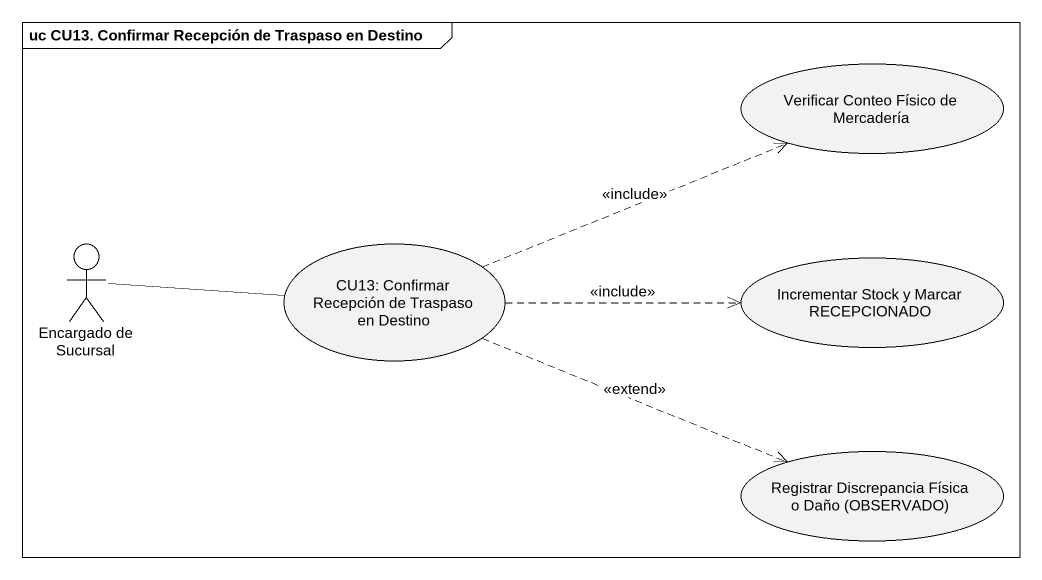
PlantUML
@startuml
mainframe uc CU13. Confirmar Recepción de Traspaso en Destino
usecase "Verificar Conteo Físico de Mercadería" as Verificar_Conteo_Físico_de
actor "Encargado de Sucursal" as Encargado_de_Sucursal
usecase "CU13: Confirmar Recepción de Traspaso en Destino" as CU13_Confirmar_Recepción_de
usecase "Incrementar Stock y Marcar RECEPCIONADO" as Incrementar_Stock_y_Marcar
usecase "Registrar Discrepancia Física o Daño (OBSERVADO)" as Registrar_Discrepancia
Encargado_de_Sucursal -right- CU13_Confirmar_Recepción_de
CU13_Confirmar_Recepción_de .right.> Verificar_Conteo_Físico_de : <<include>>
CU13_Confirmar_Recepción_de .right.> Incrementar_Stock_y_Marcar : <<include>>
CU13_Confirmar_Recepción_de .right.> Registrar_Discrepancia : <<extend>>
@enduml
